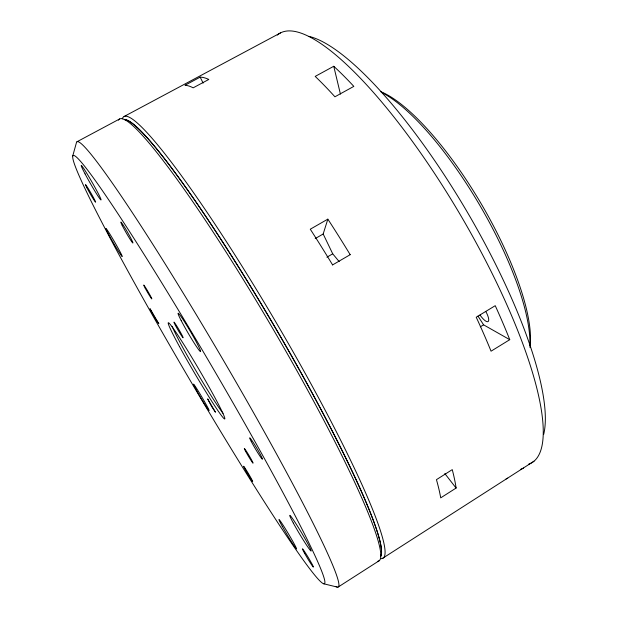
<?xml version="1.0" encoding="UTF-8"?>
<svg xmlns="http://www.w3.org/2000/svg" width="618" height="618" viewBox="0 0 618 618"><rect width="100%" height="100%" fill="white"/><g stroke="black" fill="none" stroke-linecap="round" stroke-linejoin="round"><path stroke-width="0.93" d="M72.739 155.968L76.431 142.665A258.115 15.659 59.6 0 1 224.45 362.117A258.115 15.659 59.6 0 1 335.86 586.459M315.195 238.594L323.175 233.998L327.841 219.143A252.77 44.287 59.6 0 1 350.19 254.686M382.364 558.471L533.998 461.198M338.332 586.93L379.073 560.796M456.099 488.058L440.704 497.861A253.442 40.757 59.6 0 0 436.439 479.661L452.252 469.634A252.77 44.287 59.6 0 1 456.107 488.065L444.836 473.573M509.757 339.676L491.055 351.186A250.089 58.2 59.6 0 0 476.223 317.227L495.234 305.686A249.34 62.009 59.6 0 1 509.757 339.676L483.577 324.829L477.977 316.107M480.31 326.822L483.577 324.829M332.6 264.913L350.182 254.686M326.914 257.196L332.723 253.828L339.174 261.599M327.841 219.143L310.275 229.208A253.442 40.757 59.6 0 1 332.6 264.921M333.759 66.273L315.188 76.408A250.089 58.2 59.6 0 1 334.925 96.794L353.828 86.381A249.34 62.009 59.6 0 0 333.751 66.273L340.425 94.09M76.995 141.746L119.598 118.98M124.102 116.501L280.533 32.885M200.17 77.157L184.967 85.284A253.442 40.757 59.6 0 1 193.179 87.826L208.807 79.452A252.77 44.287 59.6 0 0 200.17 77.157L203.137 83.106M323.786 583.794A248.289 12.916 59.6 0 0 150.73 265.029A248.289 12.916 59.6 0 0 121.792 259.854A248.289 12.916 59.6 0 0 323.786 583.794L337.328 587.1M323.175 233.998L332.723 253.828M507.726 478.162A250.089 58.2 59.6 0 1 506.096 478.911M277.273 35.11A248.969 63.901 59.6 0 1 461.337 216.524A248.969 63.901 59.6 0 1 528.475 464.257M308.923 36.369A238.803 63.075 59.6 0 1 466.211 210.259A238.803 63.075 59.6 0 1 543.655 434.469M122.287 118.88A255.991 27.122 59.6 0 1 276.277 322.712A255.991 27.122 59.6 0 1 380.495 558.564M523.5 468.05A249.34 62.009 59.6 0 1 520.858 469.193M485.98 311.796A11.912 3.453 58.1 0 1 488.035 321.592A11.912 3.453 58.1 0 1 480.024 315.041M124.264 119.614A253.55 26.319 59.6 0 1 273.697 324.998A253.55 26.319 59.6 0 1 380.572 556.339M381.329 92.267A161.082 47.223 59.6 0 1 479.545 204.852A161.082 47.223 59.6 0 1 529.827 345.462M380.433 91.518A158.2 46.729 59.6 0 1 481.685 204.628A158.2 46.729 59.6 0 1 529.927 347.401M118.471 120.193A256.2 26.072 59.6 0 1 271.117 325.74A256.2 26.072 59.6 0 1 377.536 561.322M124.666 119.653A253.565 26.319 59.6 0 1 273.357 324.404A253.565 26.319 59.6 0 1 380.889 555.906M223.059 413.311A53.326 2.827 59.6 0 1 195.589 370.136A53.326 2.827 59.6 0 1 172.159 326.327M158.749 323.631L154.909 317.93L149.989 308.714L158.749 323.631M207.725 399.043L211.634 406.497L215.45 412.198L207.725 399.043M86.844 187.679A10.135 0.487 60.1 0 0 95.404 202.04A10.135 0.487 60.1 0 0 89.417 190.491A10.135 0.487 60.1 0 0 86.844 187.679M181.19 320.58A22.248 1.391 59.7 0 0 200.155 351.403A22.248 1.391 59.7 0 0 186.574 325.099A22.248 1.391 59.7 0 0 181.19 320.58M145.284 288.359A8.065 0.394 59.8 0 0 151.796 298.942A8.065 0.394 59.8 0 0 146.211 288.598A8.065 0.394 59.8 0 0 145.284 288.359M175.52 325.586A9.092 0.502 59.7 0 0 183.044 337.76A9.092 0.502 59.7 0 0 176.995 326.397A9.092 0.502 59.7 0 0 175.52 325.586M179.506 346.605A55.736 2.835 59.6 0 0 224.628 418.965A55.736 2.835 59.6 0 0 185.454 347.038A55.736 2.835 59.6 0 0 179.506 346.605M85.06 173.867A19.799 1.043 60.2 0 0 100.966 199.962A19.799 1.043 60.2 0 0 87.517 174.508A19.799 1.043 60.2 0 0 85.06 173.867M108.444 233.952A16.346 0.734 59.9 0 0 121.993 256.431A16.346 0.734 59.9 0 0 111.495 236.725A16.346 0.734 59.9 0 0 108.444 233.952M196.254 389.827A15.241 0.649 59.5 0 0 208.907 410.46A15.241 0.649 59.5 0 0 198.726 391.812A15.241 0.649 59.5 0 0 196.254 389.827M282.271 526.312A17.111 0.788 59.2 0 0 296.462 548.923A17.111 0.788 59.2 0 0 284.558 527.486A17.111 0.788 59.2 0 0 282.271 526.312M244.705 468.653A8.961 0.394 59.3 0 0 252.445 481.337A8.961 0.394 59.3 0 0 247.076 471.364A8.961 0.394 59.3 0 0 244.705 468.653M251.317 441.6A12.422 0.757 59.3 0 0 262.132 459.043A12.422 0.757 59.3 0 0 254.801 444.952A12.422 0.757 59.3 0 0 251.317 441.6M122.202 225.416A12.105 0.711 60.1 0 0 132.584 242.797A12.105 0.711 60.1 0 0 125.917 229.487A12.105 0.711 60.1 0 0 122.202 225.416M293.334 523.091A20.742 1.159 59.1 0 0 310.993 550.993A20.742 1.159 59.1 0 0 297.219 525.686A20.742 1.159 59.1 0 0 293.334 523.091M245.377 450.87A8.667 0.456 59.3 0 0 252.878 463.06A8.667 0.456 59.3 0 0 247.679 453.264A8.667 0.456 59.3 0 0 245.377 450.87M304.504 553.125A10.691 0.541 59.1 0 0 313.372 567.1A10.691 0.541 59.1 0 0 305.856 553.566A10.691 0.541 59.1 0 0 304.504 553.125"/></g></svg>
